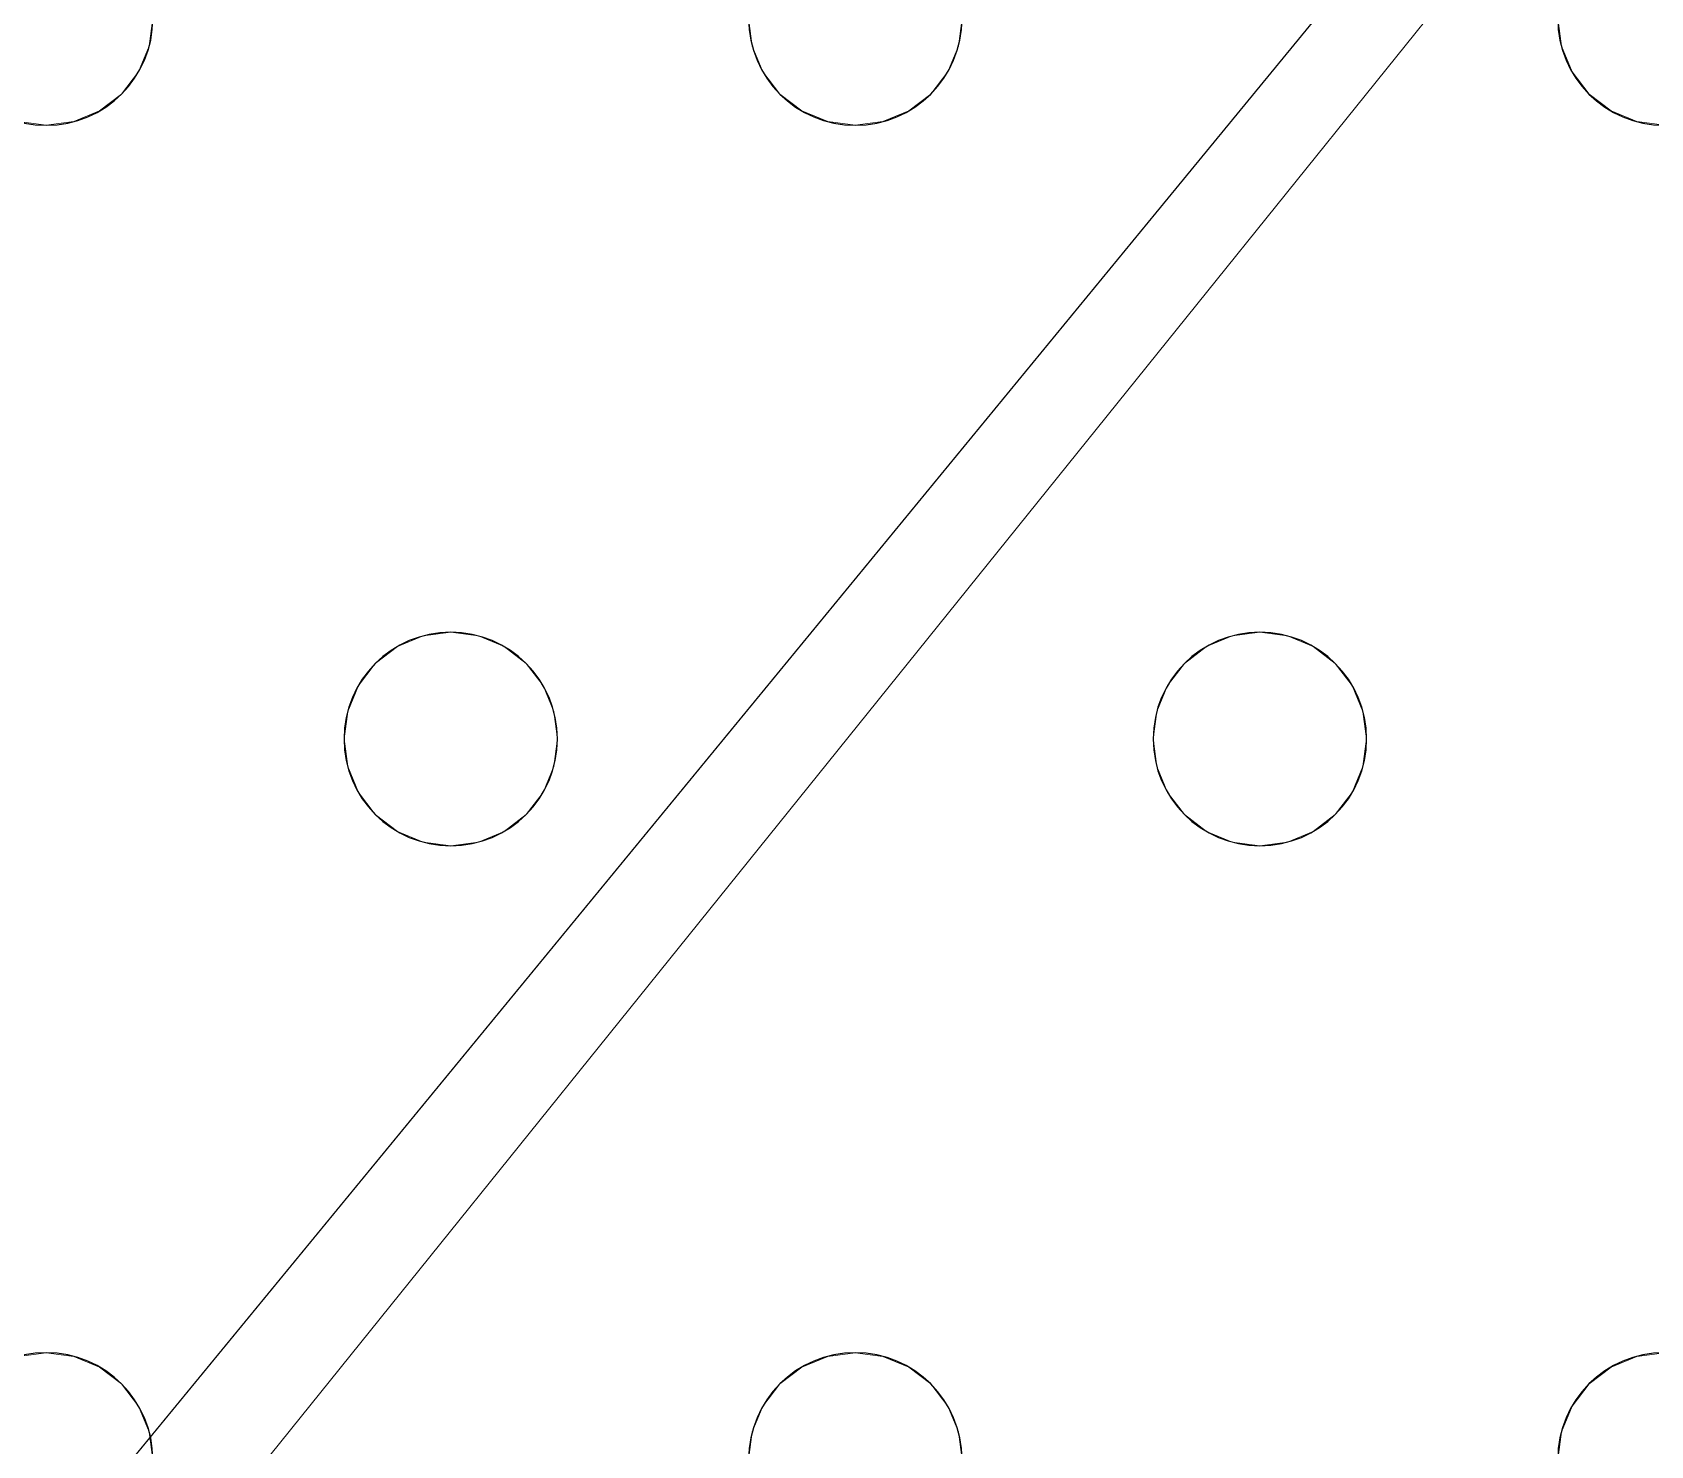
# Model space of a CAD drawing. Header units: millimetres. Extents: x -1 to 1201, y -701 to 1.
# Drawn here: x 938.3 to 998.9, y -313.5 to -260.5 of the extents above; entities that cross this region are included whole.
import ezdxf

# ---------------------------------------------------------------- set-up
doc = ezdxf.new("R2010")
doc.units = ezdxf.units.MM
doc.layers.add('IQ_200_3D', color=1, linetype='Continuous')
doc.layers.add('IQ_204_2D', color=7, linetype='Continuous')

msp = doc.modelspace()

# ---------------------------------------------------------------- linework, layer by layer
at = {"layer": 'IQ_200_3D', "lineweight": 18}
for points, invisible_edges in [([(942.784, -260, 890), (942.648, -261.035, 890), (965.118, -260, 890), (965.254, -258.965, 890)], 10), ([(973.118, -260, 890), (972.981, -261.035, 890), (995.451, -260, 890), (995.587, -258.965, 890)], 10), ([(995.451, -260, 888), (972.981, -261.035, 888), (973.118, -260, 888), (995.587, -258.965, 888)], 5), ([(942.648, -261.035, 890), (942.248, -262, 890), (965.254, -261.035, 890), (965.118, -260, 890)], 10), ([(942.648, -261.035, 888), (942.784, -260, 888), (965.118, -260, 888), (965.254, -261.035, 888)], 10), ([(942.648, -261.035, 890), (942.784, -260, 890), (942.784, -260, 888), (942.648, -261.035, 888)], 8), ([(965.118, -260, 890), (965.254, -261.035, 890), (965.254, -261.035, 888), (965.118, -260, 888)], 2), ([(972.981, -261.035, 890), (972.582, -262, 890), (995.587, -261.035, 890), (995.451, -260, 890)], 10), ([(995.587, -261.035, 888), (972.582, -262, 888), (972.981, -261.035, 888), (995.451, -260, 888)], 5), ([(972.981, -261.035, 890), (973.118, -260, 890), (973.118, -260, 888), (972.981, -261.035, 888)], 8), ([(995.451, -260, 890), (995.587, -261.035, 890), (995.587, -261.035, 888), (995.451, -260, 888)], 2), ([(965.254, -261.035, 890), (942.248, -262, 890), (965.653, -262, 890)], 3), ([(965.653, -262, 888), (953.951, -283, 888), (942.248, -262, 888), (965.254, -261.035, 888)], 7), ([(942.248, -262, 888), (942.648, -261.035, 888), (965.254, -261.035, 888)], 14), ([(942.248, -262, 890), (942.648, -261.035, 890), (942.648, -261.035, 888), (942.248, -262, 888)], 10), ([(965.254, -261.035, 890), (965.653, -262, 890), (965.653, -262, 888), (965.254, -261.035, 888)], 10), ([(995.987, -262, 890), (995.587, -261.035, 890), (972.582, -262, 890), (984.284, -283, 890)], 14), ([(995.987, -262, 888), (984.284, -283, 888), (972.582, -262, 888), (995.587, -261.035, 888)], 7), ([(972.582, -262, 890), (972.981, -261.035, 890), (972.981, -261.035, 888), (972.582, -262, 888)], 10), ([(995.587, -261.035, 890), (995.987, -262, 890), (995.987, -262, 888), (995.587, -261.035, 888)], 10), ([(953.951, -283, 890), (965.653, -262, 890), (942.248, -262, 890), (941.613, -262.828, 890)], 11), ([(953.951, -283, 888), (952.916, -283.136, 888), (941.613, -262.828, 888), (942.248, -262, 888)], 10), ([(941.613, -262.828, 890), (942.248, -262, 890), (942.248, -262, 888), (941.613, -262.828, 888)], 10), ([(966.289, -262.828, 890), (965.653, -262, 890), (953.951, -283, 890), (954.986, -283.136, 890)], 10), ([(966.289, -262.828, 888), (954.986, -283.136, 888), (953.951, -283, 888), (965.653, -262, 888)], 5), ([(965.653, -262, 890), (966.289, -262.828, 890), (966.289, -262.828, 888), (965.653, -262, 888)], 10), ([(984.284, -283, 890), (972.582, -262, 890), (971.946, -262.828, 890)], 13), ([(971.946, -262.828, 888), (972.582, -262, 888), (984.284, -283, 888), (983.249, -283.136, 888)], 10), ([(971.946, -262.828, 890), (972.582, -262, 890), (972.582, -262, 888), (971.946, -262.828, 888)], 10), ([(996.623, -262.828, 890), (995.987, -262, 890), (984.284, -283, 890), (985.32, -283.136, 890)], 10), ([(996.623, -262.828, 888), (984.284, -283, 888), (995.987, -262, 888)], 3), ([(995.987, -262, 890), (996.623, -262.828, 890), (996.623, -262.828, 888), (995.987, -262, 888)], 10), ([(941.613, -262.828, 890), (940.784, -263.464, 890), (952.916, -283.136, 890), (953.951, -283, 890)], 10), ([(952.916, -283.136, 888), (951.951, -283.536, 888), (940.784, -263.464, 888), (941.613, -262.828, 888)], 10), ([(940.784, -263.464, 890), (941.613, -262.828, 890), (941.613, -262.828, 888), (940.784, -263.464, 888)], 10), ([(967.118, -263.464, 890), (966.289, -262.828, 890), (954.986, -283.136, 890), (955.951, -283.536, 890)], 10), ([(954.986, -283.136, 888), (966.289, -262.828, 888), (967.118, -263.464, 888)], 13), ([(966.289, -262.828, 890), (967.118, -263.464, 890), (967.118, -263.464, 888), (966.289, -262.828, 888)], 10), ([(971.946, -262.828, 890), (971.118, -263.464, 890), (983.249, -283.136, 890), (984.284, -283, 890)], 10), ([(971.118, -263.464, 888), (971.946, -262.828, 888), (983.249, -283.136, 888), (982.284, -283.536, 888)], 10), ([(971.118, -263.464, 890), (971.946, -262.828, 890), (971.946, -262.828, 888), (971.118, -263.464, 888)], 10), ([(985.32, -283.136, 888), (984.284, -283, 888), (996.623, -262.828, 888), (997.451, -263.464, 888)], 10), ([(997.451, -263.464, 890), (996.623, -262.828, 890), (985.32, -283.136, 890), (986.284, -283.536, 890)], 10), ([(996.623, -262.828, 890), (997.451, -263.464, 890), (997.451, -263.464, 888), (996.623, -262.828, 888)], 10), ([(926.446, -284.172, 890), (938.784, -264, 890), (937.749, -263.864, 890), (925.618, -283.536, 890)], 5), ([(926.446, -284.172, 888), (925.618, -283.536, 888), (937.749, -263.864, 888), (938.784, -264, 888)], 10), ([(938.784, -264, 888), (937.749, -263.864, 888), (937.749, -263.864, 890), (938.784, -264, 890)], 10), ([(951.122, -284.172, 890), (951.951, -283.536, 890), (939.82, -263.864, 890), (938.784, -264, 890)], 10), ([(939.82, -263.864, 888), (951.951, -283.536, 888), (951.122, -284.172, 888), (938.784, -264, 888)], 5), ([(939.82, -263.864, 888), (938.784, -264, 888), (938.784, -264, 890), (939.82, -263.864, 890)], 10), ([(940.784, -263.464, 890), (939.82, -263.864, 890), (951.951, -283.536, 890), (952.916, -283.136, 890)], 10), ([(939.82, -263.864, 888), (940.784, -263.464, 888), (951.951, -283.536, 888)], 14), ([(939.82, -263.864, 890), (940.784, -263.464, 890), (940.784, -263.464, 888), (939.82, -263.864, 888)], 10), ([(955.951, -283.536, 888), (954.986, -283.136, 888), (967.118, -263.464, 888), (968.082, -263.864, 888)], 10), ([(968.082, -263.864, 890), (967.118, -263.464, 890), (955.951, -283.536, 890), (956.779, -284.172, 890)], 10), ([(968.082, -263.864, 888), (969.118, -264, 888), (956.779, -284.172, 888), (955.951, -283.536, 888)], 10), ([(969.118, -264, 890), (968.082, -263.864, 890), (956.779, -284.172, 890), (957.415, -285, 890)], 10), ([(967.118, -263.464, 890), (968.082, -263.864, 890), (968.082, -263.864, 888), (967.118, -263.464, 888)], 10), ([(969.118, -264, 888), (968.082, -263.864, 888), (968.082, -263.864, 890), (969.118, -264, 890)], 10), ([(981.456, -284.172, 890), (970.153, -263.864, 890), (969.118, -264, 890), (980.82, -285, 890)], 5), ([(981.456, -284.172, 888), (980.82, -285, 888), (969.118, -264, 888), (970.153, -263.864, 888)], 10), ([(970.153, -263.864, 888), (969.118, -264, 888), (969.118, -264, 890), (970.153, -263.864, 890)], 10), ([(971.118, -263.464, 890), (970.153, -263.864, 890), (982.284, -283.536, 890), (983.249, -283.136, 890)], 10), ([(970.153, -263.864, 888), (971.118, -263.464, 888), (982.284, -283.536, 888), (981.456, -284.172, 888)], 10), ([(970.153, -263.864, 890), (971.118, -263.464, 890), (971.118, -263.464, 888), (970.153, -263.864, 888)], 10), ([(981.456, -284.172, 890), (982.284, -283.536, 890), (970.153, -263.864, 890)], 14), ([(986.284, -283.536, 888), (985.32, -283.136, 888), (997.451, -263.464, 888), (998.416, -263.864, 888)], 10), ([(998.416, -263.864, 890), (997.451, -263.464, 890), (986.284, -283.536, 890), (987.113, -284.172, 890)], 10), ([(998.416, -263.864, 888), (999.451, -264, 888), (987.113, -284.172, 888), (986.284, -283.536, 888)], 10), ([(999.451, -264, 890), (998.416, -263.864, 890), (987.113, -284.172, 890), (987.748, -285, 890)], 10), ([(997.451, -263.464, 890), (998.416, -263.864, 890), (998.416, -263.864, 888), (997.451, -263.464, 888)], 10), ([(999.451, -264, 888), (998.416, -263.864, 888), (998.416, -263.864, 890), (999.451, -264, 890)], 10), ([(938.784, -264, 890), (926.446, -284.172, 890), (927.082, -285, 890), (950.487, -285, 890)], 13), ([(926.446, -284.172, 888), (938.784, -264, 888), (927.082, -285, 888)], 3), ([(927.082, -285, 888), (938.784, -264, 888), (950.487, -285, 888), (927.481, -285.965, 888)], 7), ([(938.784, -264, 890), (950.487, -285, 890), (951.122, -284.172, 890)], 13), ([(950.487, -285, 888), (938.784, -264, 888), (951.122, -284.172, 888)], 3), ([(969.118, -264, 888), (980.82, -285, 888), (957.415, -285, 888), (956.779, -284.172, 888)], 11), ([(957.415, -285, 890), (957.815, -285.965, 890), (980.82, -285, 890), (969.118, -264, 890)], 14), ([(987.113, -284.172, 888), (999.451, -264, 888), (987.748, -285, 888)], 3), ([(1011.153, -285, 890), (999.451, -264, 890), (987.748, -285, 890), (988.148, -285.965, 890)], 11), ([(1011.153, -285, 888), (988.148, -285.965, 888), (987.748, -285, 888), (999.451, -264, 888)], 13), ([(952.916, -283.136, 890), (951.951, -283.536, 890), (951.951, -283.536, 888), (952.916, -283.136, 888)], 10), ([(952.916, -283.136, 888), (953.951, -283, 888), (953.951, -283, 890), (952.916, -283.136, 890)], 10), ([(953.951, -283, 888), (954.986, -283.136, 888), (954.986, -283.136, 890), (953.951, -283, 890)], 10), ([(955.951, -283.536, 890), (954.986, -283.136, 890), (954.986, -283.136, 888), (955.951, -283.536, 888)], 10), ([(983.249, -283.136, 890), (982.284, -283.536, 890), (982.284, -283.536, 888), (983.249, -283.136, 888)], 10), ([(983.249, -283.136, 888), (984.284, -283, 888), (984.284, -283, 890), (983.249, -283.136, 890)], 10), ([(984.284, -283, 888), (985.32, -283.136, 888), (985.32, -283.136, 890), (984.284, -283, 890)], 10), ([(986.284, -283.536, 890), (985.32, -283.136, 890), (985.32, -283.136, 888), (986.284, -283.536, 888)], 10), ([(951.951, -283.536, 890), (951.122, -284.172, 890), (951.122, -284.172, 888), (951.951, -283.536, 888)], 10), ([(956.779, -284.172, 890), (955.951, -283.536, 890), (955.951, -283.536, 888), (956.779, -284.172, 888)], 10), ([(982.284, -283.536, 890), (981.456, -284.172, 890), (981.456, -284.172, 888), (982.284, -283.536, 888)], 10), ([(987.113, -284.172, 890), (986.284, -283.536, 890), (986.284, -283.536, 888), (987.113, -284.172, 888)], 10), ([(951.122, -284.172, 890), (950.487, -285, 890), (950.487, -285, 888), (951.122, -284.172, 888)], 10), ([(957.415, -285, 890), (956.779, -284.172, 890), (956.779, -284.172, 888), (957.415, -285, 888)], 10), ([(981.456, -284.172, 890), (980.82, -285, 890), (980.82, -285, 888), (981.456, -284.172, 888)], 10), ([(987.748, -285, 890), (987.113, -284.172, 890), (987.113, -284.172, 888), (987.748, -285, 888)], 10), ([(927.481, -285.965, 890), (950.487, -285, 890), (927.082, -285, 890)], 3), ([(927.481, -285.965, 890), (927.618, -287, 890), (950.087, -285.965, 890), (950.487, -285, 890)], 10), ([(927.481, -285.965, 888), (950.487, -285, 888), (950.087, -285.965, 888)], 13), ([(950.487, -285, 890), (950.087, -285.965, 890), (950.087, -285.965, 888), (950.487, -285, 888)], 10), ([(957.815, -285.965, 888), (957.415, -285, 888), (980.82, -285, 888), (980.421, -285.965, 888)], 10), ([(957.815, -285.965, 890), (957.415, -285, 890), (957.415, -285, 888), (957.815, -285.965, 888)], 10), ([(957.815, -285.965, 890), (957.951, -287, 890), (980.421, -285.965, 890), (980.82, -285, 890)], 10), ([(980.82, -285, 890), (980.421, -285.965, 890), (980.421, -285.965, 888), (980.82, -285, 888)], 10), ([(988.148, -285.965, 890), (987.748, -285, 890), (987.748, -285, 888), (988.148, -285.965, 888)], 10), ([(1011.153, -285, 890), (988.148, -285.965, 890), (1010.754, -285.965, 890)], 3), ([(988.148, -285.965, 888), (1011.153, -285, 888), (1010.754, -285.965, 888), (988.284, -287, 888)], 5), ([(927.618, -287, 890), (927.481, -288.035, 890), (949.951, -287, 890), (950.087, -285.965, 890)], 10), ([(927.618, -287, 888), (927.481, -285.965, 888), (950.087, -285.965, 888), (949.951, -287, 888)], 10), ([(950.087, -285.965, 890), (949.951, -287, 890), (949.951, -287, 888), (950.087, -285.965, 888)], 8), ([(957.951, -287, 888), (957.815, -285.965, 888), (980.421, -285.965, 888), (980.284, -287, 888)], 10), ([(957.951, -287, 890), (957.815, -285.965, 890), (957.815, -285.965, 888), (957.951, -287, 888)], 2), ([(980.421, -285.965, 890), (957.951, -287, 890), (980.284, -287, 890)], 3), ([(980.421, -285.965, 890), (980.284, -287, 890), (980.284, -287, 888), (980.421, -285.965, 888)], 8), ([(1010.754, -285.965, 890), (988.148, -285.965, 890), (988.284, -287, 890), (1010.618, -287, 890)], 5), ([(1010.618, -287, 888), (988.148, -288.035, 888), (988.284, -287, 888), (1010.754, -285.965, 888)], 5), ([(988.284, -287, 890), (988.148, -285.965, 890), (988.148, -285.965, 888), (988.284, -287, 888)], 2), ([(927.481, -288.035, 890), (927.082, -289, 890), (950.087, -288.035, 890), (949.951, -287, 890)], 10), ([(927.481, -288.035, 888), (927.618, -287, 888), (949.951, -287, 888), (950.087, -288.035, 888)], 10), ([(949.951, -287, 890), (950.087, -288.035, 890), (950.087, -288.035, 888), (949.951, -287, 888)], 2), ([(980.284, -287, 890), (957.951, -287, 890), (957.815, -288.035, 890), (980.421, -288.035, 890)], 5), ([(957.815, -288.035, 888), (957.951, -287, 888), (980.284, -287, 888), (980.421, -288.035, 888)], 10), ([(957.815, -288.035, 890), (957.951, -287, 890), (957.951, -287, 888), (957.815, -288.035, 888)], 8), ([(980.284, -287, 890), (980.421, -288.035, 890), (980.421, -288.035, 888), (980.284, -287, 888)], 2), ([(1010.754, -288.035, 888), (987.748, -289, 888), (988.148, -288.035, 888), (1010.618, -287, 888)], 5), ([(988.148, -288.035, 890), (1010.754, -288.035, 890), (1010.618, -287, 890), (988.284, -287, 890)], 5), ([(988.148, -288.035, 890), (988.284, -287, 890), (988.284, -287, 888), (988.148, -288.035, 888)], 8), ([(950.487, -289, 890), (950.087, -288.035, 890), (927.082, -289, 890), (938.784, -310, 890)], 14), ([(927.082, -289, 888), (927.481, -288.035, 888), (950.087, -288.035, 888), (950.487, -289, 888)], 10), ([(950.087, -288.035, 890), (950.487, -289, 890), (950.487, -289, 888), (950.087, -288.035, 888)], 10), ([(980.421, -288.035, 890), (957.815, -288.035, 890), (957.415, -289, 890)], 13), ([(957.415, -289, 890), (969.118, -310, 890), (980.82, -289, 890), (980.421, -288.035, 890)], 11), ([(957.415, -289, 888), (957.815, -288.035, 888), (980.421, -288.035, 888), (980.82, -289, 888)], 10), ([(957.415, -289, 890), (957.815, -288.035, 890), (957.815, -288.035, 888), (957.415, -289, 888)], 10), ([(980.421, -288.035, 890), (980.82, -289, 890), (980.82, -289, 888), (980.421, -288.035, 888)], 10), ([(1010.754, -288.035, 890), (988.148, -288.035, 890), (987.748, -289, 890), (1011.153, -289, 890)], 5), ([(987.748, -289, 888), (1010.754, -288.035, 888), (1011.153, -289, 888), (999.451, -310, 888)], 13), ([(987.748, -289, 890), (988.148, -288.035, 890), (988.148, -288.035, 888), (987.748, -289, 888)], 10), ([(938.784, -310, 890), (927.082, -289, 890), (926.446, -289.828, 890), (937.749, -310.136, 890)], 5), ([(938.784, -310, 888), (937.749, -310.136, 888), (926.446, -289.828, 888), (927.082, -289, 888)], 10), ([(927.082, -289, 888), (950.487, -289, 888), (938.784, -310, 888)], 15), ([(938.784, -310, 890), (939.82, -310.136, 890), (951.122, -289.828, 890), (950.487, -289, 890)], 10), ([(938.784, -310, 888), (950.487, -289, 888), (951.122, -289.828, 888), (939.82, -310.136, 888)], 5), ([(950.487, -289, 890), (951.122, -289.828, 890), (951.122, -289.828, 888), (950.487, -289, 888)], 10), ([(969.118, -310, 890), (957.415, -289, 890), (956.779, -289.828, 890), (968.082, -310.136, 890)], 5), ([(969.118, -310, 888), (956.779, -289.828, 888), (957.415, -289, 888), (980.82, -289, 888)], 13), ([(956.779, -289.828, 890), (957.415, -289, 890), (957.415, -289, 888), (956.779, -289.828, 888)], 10), ([(980.82, -289, 890), (969.118, -310, 890), (981.456, -289.828, 890)], 3), ([(969.118, -310, 888), (980.82, -289, 888), (981.456, -289.828, 888)], 13), ([(980.82, -289, 890), (981.456, -289.828, 890), (981.456, -289.828, 888), (980.82, -289, 888)], 10), ([(999.451, -310, 890), (1011.153, -289, 890), (987.748, -289, 890), (987.113, -289.828, 890)], 11), ([(999.451, -310, 888), (998.416, -310.136, 888), (987.113, -289.828, 888), (987.748, -289, 888)], 10), ([(987.113, -289.828, 890), (987.748, -289, 890), (987.748, -289, 888), (987.113, -289.828, 888)], 10), ([(951.951, -290.464, 890), (951.122, -289.828, 890), (939.82, -310.136, 890), (940.784, -310.536, 890)], 10), ([(951.951, -290.464, 888), (940.784, -310.536, 888), (939.82, -310.136, 888), (951.122, -289.828, 888)], 5), ([(951.122, -289.828, 890), (951.951, -290.464, 890), (951.951, -290.464, 888), (951.122, -289.828, 888)], 10), ([(955.951, -290.464, 890), (968.082, -310.136, 890), (956.779, -289.828, 890)], 3), ([(956.779, -289.828, 888), (969.118, -310, 888), (968.082, -310.136, 888), (955.951, -290.464, 888)], 5), ([(955.951, -290.464, 890), (956.779, -289.828, 890), (956.779, -289.828, 888), (955.951, -290.464, 888)], 10), ([(981.456, -289.828, 890), (969.118, -310, 890), (970.153, -310.136, 890), (982.284, -290.464, 890)], 5), ([(970.153, -310.136, 888), (969.118, -310, 888), (981.456, -289.828, 888), (982.284, -290.464, 888)], 10), ([(981.456, -289.828, 890), (982.284, -290.464, 890), (982.284, -290.464, 888), (981.456, -289.828, 888)], 10), ([(998.416, -310.136, 890), (999.451, -310, 890), (987.113, -289.828, 890), (986.284, -290.464, 890)], 10), ([(998.416, -310.136, 888), (997.451, -310.536, 888), (986.284, -290.464, 888), (987.113, -289.828, 888)], 10), ([(986.284, -290.464, 890), (987.113, -289.828, 890), (987.113, -289.828, 888), (986.284, -290.464, 888)], 10), ([(940.784, -310.536, 890), (941.613, -311.172, 890), (952.916, -290.864, 890), (951.951, -290.464, 890)], 10), ([(940.784, -310.536, 888), (951.951, -290.464, 888), (952.916, -290.864, 888)], 13), ([(951.951, -290.464, 890), (952.916, -290.864, 890), (952.916, -290.864, 888), (951.951, -290.464, 888)], 10), ([(955.951, -290.464, 890), (954.986, -290.864, 890), (967.118, -310.536, 890), (968.082, -310.136, 890)], 10), ([(955.951, -290.464, 888), (968.082, -310.136, 888), (967.118, -310.536, 888), (954.986, -290.864, 888)], 5), ([(954.986, -290.864, 890), (955.951, -290.464, 890), (955.951, -290.464, 888), (954.986, -290.864, 888)], 10), ([(970.153, -310.136, 890), (971.118, -310.536, 890), (982.284, -290.464, 890)], 14), ([(971.118, -310.536, 888), (970.153, -310.136, 888), (982.284, -290.464, 888), (983.249, -290.864, 888)], 10), ([(971.118, -310.536, 890), (971.946, -311.172, 890), (983.249, -290.864, 890), (982.284, -290.464, 890)], 10), ([(982.284, -290.464, 890), (983.249, -290.864, 890), (983.249, -290.864, 888), (982.284, -290.464, 888)], 10), ([(986.284, -290.464, 890), (985.32, -290.864, 890), (997.451, -310.536, 890), (998.416, -310.136, 890)], 10), ([(997.451, -310.536, 888), (985.32, -290.864, 888), (986.284, -290.464, 888)], 13), ([(985.32, -290.864, 890), (986.284, -290.464, 890), (986.284, -290.464, 888), (985.32, -290.864, 888)], 10), ([(941.613, -311.172, 888), (940.784, -310.536, 888), (952.916, -290.864, 888), (953.951, -291, 888)], 10), ([(941.613, -311.172, 890), (942.248, -312, 890), (953.951, -291, 890), (952.916, -290.864, 890)], 10), ([(953.951, -291, 888), (942.248, -312, 888), (941.613, -311.172, 888)], 13), ([(965.653, -312, 890), (953.951, -291, 890), (942.248, -312, 890), (942.648, -312.965, 890)], 11), ([(953.951, -291, 888), (966.289, -311.172, 888), (965.653, -312, 888), (942.248, -312, 888)], 13), ([(953.951, -291, 888), (952.916, -290.864, 888), (952.916, -290.864, 890), (953.951, -291, 890)], 10), ([(966.289, -311.172, 890), (954.986, -290.864, 890), (953.951, -291, 890), (965.653, -312, 890)], 5), ([(954.986, -290.864, 888), (967.118, -310.536, 888), (966.289, -311.172, 888), (953.951, -291, 888)], 5), ([(954.986, -290.864, 888), (953.951, -291, 888), (953.951, -291, 890), (954.986, -290.864, 890)], 10), ([(967.118, -310.536, 890), (954.986, -290.864, 890), (966.289, -311.172, 890)], 3), ([(971.946, -311.172, 888), (971.118, -310.536, 888), (983.249, -290.864, 888), (984.284, -291, 888)], 10), ([(971.946, -311.172, 890), (972.582, -312, 890), (984.284, -291, 890), (983.249, -290.864, 890)], 10), ([(972.582, -312, 888), (971.946, -311.172, 888), (984.284, -291, 888), (995.987, -312, 888)], 14), ([(995.987, -312, 890), (984.284, -291, 890), (972.582, -312, 890), (972.981, -312.965, 890)], 11), ([(984.284, -291, 888), (983.249, -290.864, 888), (983.249, -290.864, 890), (984.284, -291, 890)], 10), ([(996.623, -311.172, 890), (985.32, -290.864, 890), (984.284, -291, 890), (995.987, -312, 890)], 5), ([(985.32, -290.864, 888), (997.451, -310.536, 888), (996.623, -311.172, 888), (984.284, -291, 888)], 5), ([(985.32, -290.864, 888), (984.284, -291, 888), (984.284, -291, 890), (985.32, -290.864, 890)], 10), ([(996.623, -311.172, 888), (995.987, -312, 888), (984.284, -291, 888)], 14), ([(997.451, -310.536, 890), (985.32, -290.864, 890), (996.623, -311.172, 890)], 3), ([(937.749, -310.136, 888), (938.784, -310, 888), (938.784, -310, 890), (937.749, -310.136, 890)], 10), ([(938.784, -310, 888), (939.82, -310.136, 888), (939.82, -310.136, 890), (938.784, -310, 890)], 10), ([(968.082, -310.136, 888), (969.118, -310, 888), (969.118, -310, 890), (968.082, -310.136, 890)], 10), ([(969.118, -310, 888), (970.153, -310.136, 888), (970.153, -310.136, 890), (969.118, -310, 890)], 10), ([(998.416, -310.136, 888), (999.451, -310, 888), (999.451, -310, 890), (998.416, -310.136, 890)], 10), ([(940.784, -310.536, 890), (939.82, -310.136, 890), (939.82, -310.136, 888), (940.784, -310.536, 888)], 10), ([(941.613, -311.172, 890), (940.784, -310.536, 890), (940.784, -310.536, 888), (941.613, -311.172, 888)], 10), ([(967.118, -310.536, 890), (966.289, -311.172, 890), (966.289, -311.172, 888), (967.118, -310.536, 888)], 10), ([(968.082, -310.136, 890), (967.118, -310.536, 890), (967.118, -310.536, 888), (968.082, -310.136, 888)], 10), ([(971.118, -310.536, 890), (970.153, -310.136, 890), (970.153, -310.136, 888), (971.118, -310.536, 888)], 10), ([(971.946, -311.172, 890), (971.118, -310.536, 890), (971.118, -310.536, 888), (971.946, -311.172, 888)], 10), ([(997.451, -310.536, 890), (996.623, -311.172, 890), (996.623, -311.172, 888), (997.451, -310.536, 888)], 10), ([(998.416, -310.136, 890), (997.451, -310.536, 890), (997.451, -310.536, 888), (998.416, -310.136, 888)], 10), ([(942.248, -312, 890), (941.613, -311.172, 890), (941.613, -311.172, 888), (942.248, -312, 888)], 10), ([(966.289, -311.172, 890), (965.653, -312, 890), (965.653, -312, 888), (966.289, -311.172, 888)], 10), ([(972.582, -312, 890), (971.946, -311.172, 890), (971.946, -311.172, 888), (972.582, -312, 888)], 10), ([(996.623, -311.172, 890), (995.987, -312, 890), (995.987, -312, 888), (996.623, -311.172, 888)], 10), ([(942.248, -312, 888), (965.653, -312, 888), (942.648, -312.965, 888)], 3), ([(942.648, -312.965, 890), (942.248, -312, 890), (942.248, -312, 888), (942.648, -312.965, 888)], 10), ([(942.648, -312.965, 890), (965.254, -312.965, 890), (965.653, -312, 890)], 13), ([(965.254, -312.965, 888), (942.784, -314, 888), (942.648, -312.965, 888), (965.653, -312, 888)], 5), ([(965.653, -312, 890), (965.254, -312.965, 890), (965.254, -312.965, 888), (965.653, -312, 888)], 10), ([(972.582, -312, 888), (995.987, -312, 888), (972.981, -312.965, 888)], 3), ([(972.981, -312.965, 890), (972.582, -312, 890), (972.582, -312, 888), (972.981, -312.965, 888)], 10), ([(972.981, -312.965, 890), (973.118, -314, 890), (995.587, -312.965, 890), (995.987, -312, 890)], 10), ([(972.981, -312.965, 888), (995.987, -312, 888), (995.587, -312.965, 888), (973.118, -314, 888)], 5), ([(995.987, -312, 890), (995.587, -312.965, 890), (995.587, -312.965, 888), (995.987, -312, 888)], 10), ([(942.784, -314, 890), (965.118, -314, 890), (965.254, -312.965, 890), (942.648, -312.965, 890)], 5), ([(965.118, -314, 888), (942.648, -315.035, 888), (942.784, -314, 888), (965.254, -312.965, 888)], 5), ([(942.784, -314, 890), (942.648, -312.965, 890), (942.648, -312.965, 888), (942.784, -314, 888)], 2), ([(965.254, -312.965, 890), (965.118, -314, 890), (965.118, -314, 888), (965.254, -312.965, 888)], 8), ([(973.118, -314, 890), (972.981, -315.035, 890), (995.451, -314, 890), (995.587, -312.965, 890)], 10), ([(995.451, -314, 888), (972.981, -315.035, 888), (973.118, -314, 888), (995.587, -312.965, 888)], 5), ([(973.118, -314, 890), (972.981, -312.965, 890), (972.981, -312.965, 888), (973.118, -314, 888)], 2), ([(995.587, -312.965, 890), (995.451, -314, 890), (995.451, -314, 888), (995.587, -312.965, 888)], 8)]:
    msp.add_3dface(points, dxfattribs=dict(at, invisible_edges=invisible_edges))
at = {"layer": 'IQ_204_2D'}
for centre, start, end in [((938.784, -260), 180, 360), ((969.118, -260), 180, 0), ((999.451, -260), 180, 360), ((953.951, -287), 0, 180), ((984.284, -287), 360, 180), ((953.951, -287), 180, 360), ((984.284, -287), 180, 360), ((938.784, -314), 360, 180), ((969.118, -314), 0, 180), ((999.451, -314), 360, 180)]:
    msp.add_arc(centre, 4, start, end, dxfattribs=at)

# ---------------------------------------------------------------- meshes
at = {"layer": 'IQ_200_3D', "lineweight": 18}
mesh = msp.add_polyface(dxfattribs=at)
corners = [(1200, 0, 850), (1200, -700, 850), (0, -700, 850), (0, 0, 850), (810.5, -594, 850), (811.556, -602.023, 850), (814.653, -609.5, 850), (819.58, -615.92, 850), (826, -620.847, 850), (833.477, -623.944, 850), (841.5, -625, 850), (1059.5, -625, 850), (1067.523, -623.944, 850), (1075, -620.847, 850), (1081.42, -615.92, 850), (1086.347, -609.5, 850), (1089.444, -602.023, 850), (1090.5, -594, 850), (1090.5, -476, 850), (1089.444, -467.977, 850), (1086.347, -460.5, 850), (1081.42, -454.08, 850), (1075, -449.153, 850), (1067.523, -446.056, 850), (1059.5, -445, 850), (841.5, -445, 850), (833.477, -446.056, 850), (826, -449.153, 850), (819.58, -454.08, 850), (814.653, -460.5, 850), (811.556, -467.977, 850), (810.5, -476, 850)]
mesh.append_faces([[corners[k] for k in face] for face in [(29, 3, 28), (6, 2, 5), (4, 2, 31), (23, 0, 22), (13, 1, 12), (15, 1, 14), (11, 1, 10)]], dxfattribs={"vtx0": -1, "vtx1": -1})
mesh.append_faces([[corners[k] for k in face] for face in [(3, 29, 30, 2), (2, 30, 31), (0, 25, 26), (2, 6, 7), (2, 9, 10, 1), (0, 20, 21), (1, 18, 19), (1, 15, 16)]], dxfattribs={"vtx0": -1, "vtx2": -1})
mesh.append_faces([[corners[k] for k in face] for face in [(27, 28, 3), (4, 5, 2), (7, 8, 2), (8, 9, 2), (23, 24, 0), (21, 22, 0), (24, 25, 0), (13, 14, 1), (11, 12, 1), (16, 17, 1), (17, 18, 1)]], dxfattribs={"vtx1": -1, "vtx2": -1})
mesh.append_faces([[corners[k] for k in face] for face in [(26, 27, 3, 0), (19, 20, 0, 1)]], dxfattribs={"vtx1": -1, "vtx3": -1})
mesh = msp.add_polyface(dxfattribs=at)
corners = [(1200, -700, 900), (1200, -23, 900), (0, -23, 900), (0, -700, 900), (90, -35.113, 900), (1110, -35.113, 900), (1129.382, -37.665, 900), (1147.443, -45.146, 900), (1162.953, -57.047, 900), (1174.854, -72.557, 900), (1182.335, -90.618, 900), (1184.887, -110, 900), (1184.887, -610, 900), (1182.335, -629.382, 900), (1174.854, -647.443, 900), (1162.953, -662.953, 900), (1147.443, -674.854, 900), (1129.382, -682.335, 900), (1110, -684.887, 900), (90, -684.887, 900), (70.618, -682.335, 900), (52.557, -674.854, 900), (37.047, -662.953, 900), (25.146, -647.443, 900), (17.665, -629.382, 900), (15.113, -610, 900), (15.113, -110, 900), (17.665, -90.618, 900), (25.146, -72.557, 900), (37.047, -57.047, 900), (52.557, -45.146, 900), (70.618, -37.665, 900)]
mesh.append_faces([[corners[k] for k in face] for face in [(9, 1, 8), (14, 0, 13), (31, 2, 30), (28, 2, 27), (21, 3, 20), (23, 3, 22)]], dxfattribs={"vtx0": -1, "vtx1": -1})
mesh.append_faces([[corners[k] for k in face] for face in [(1, 9, 10), (1, 11, 12, 0), (0, 14, 15), (0, 18, 19, 3), (2, 28, 29), (3, 23, 24)]], dxfattribs={"vtx0": -1, "vtx2": -1})
mesh.append_faces([[corners[k] for k in face] for face in [(10, 11, 1), (5, 6, 1), (7, 8, 1), (6, 7, 1), (12, 13, 0), (15, 16, 0), (17, 18, 0), (16, 17, 0), (31, 4, 2), (29, 30, 2), (26, 27, 2), (21, 22, 3), (19, 20, 3), (24, 25, 3)]], dxfattribs={"vtx1": -1, "vtx2": -1})
mesh.append_faces([[corners[k] for k in face] for face in [(4, 5, 1, 2), (25, 26, 2, 3)]], dxfattribs={"vtx1": -1, "vtx3": -1})
mesh = msp.add_polyface(dxfattribs=at)
corners = [(1110, -48.392, 890), (90, -48.392, 890), (66.424, -53.082, 890), (46.437, -66.437, 890), (33.082, -86.424, 890), (28.392, -110, 890), (28.392, -610, 890), (33.082, -633.576, 890), (46.437, -653.563, 890), (66.424, -666.918, 890), (90, -671.608, 890), (1110, -671.608, 890), (1133.576, -666.918, 890), (1153.563, -653.563, 890), (1166.918, -633.576, 890), (1171.608, -610, 890), (1171.608, -110, 890), (1166.918, -86.424, 890), (1153.563, -66.437, 890), (1133.576, -53.082, 890), (122.5, -418.034, 890), (1077.5, -418.034, 890), (1089.656, -419.634, 890), (1100.983, -424.326, 890), (1110.71, -431.79, 890), (1118.174, -441.517, 890), (1122.866, -452.844, 890), (1124.466, -465, 890), (1124.466, -605, 890), (1122.866, -617.156, 890), (1118.174, -628.483, 890), (1110.71, -638.21, 890), (1100.983, -645.674, 890), (1089.656, -650.366, 890), (1077.5, -651.966, 890), (122.5, -651.966, 890), (110.344, -650.366, 890), (99.017, -645.674, 890), (89.29, -638.21, 890), (81.826, -628.483, 890), (77.134, -617.156, 890), (75.534, -605, 890), (75.534, -465, 890), (77.134, -452.844, 890), (81.826, -441.517, 890), (89.29, -431.79, 890), (99.017, -424.326, 890), (110.344, -419.634, 890), (122.5, -68.034, 890), (1077.5, -68.034, 890), (1089.656, -69.634, 890), (1100.983, -74.326, 890), (1110.71, -81.79, 890), (1118.174, -91.517, 890), (1122.866, -102.844, 890), (1124.466, -115, 890), (1124.466, -351, 890), (1122.866, -363.156, 890), (1118.174, -374.483, 890), (1110.71, -384.21, 890), (1100.983, -391.674, 890), (1089.656, -396.366, 890), (1077.5, -397.966, 890), (122.5, -397.966, 890), (110.344, -396.366, 890), (99.017, -391.674, 890), (89.29, -384.21, 890), (81.826, -374.483, 890), (77.134, -363.156, 890), (75.534, -351, 890), (75.534, -115, 890), (77.134, -102.844, 890), (81.826, -91.517, 890), (89.29, -81.79, 890), (99.017, -74.326, 890), (110.344, -69.634, 890)]
mesh.append_faces([[corners[k] for k in face] for face in [(65, 47, 64), (75, 1, 74), (71, 5, 70), (73, 2, 72)]], dxfattribs={"vtx0": -1, "vtx1": -1})
mesh.append_faces([[corners[k] for k in face] for face in [(15, 28, 29, 14), (11, 32, 33), (16, 55, 56, 15), (54, 17, 18, 53), (53, 18, 19, 52), (52, 19, 0, 51), (0, 50, 51), (10, 37, 38, 9), (64, 47, 20, 63), (8, 39, 40, 7), (39, 8, 9, 38), (69, 42, 43), (3, 71, 72, 2)]], dxfattribs={"vtx0": -1, "vtx2": -1})
mesh.append_faces([[corners[k] for k in face] for face in [(6, 41, 42, 69)]], dxfattribs={"vtx0": -1, "vtx2": -1, "vtx3": -1})
mesh.append_faces([[corners[k] for k in face] for face in [(11, 33, 34, 35), (1, 75, 48, 49), (71, 3, 4, 5)]], dxfattribs={"vtx0": -1, "vtx3": -1})
mesh.append_faces([[corners[k] for k in face] for face in [(36, 37, 10)]], dxfattribs={"vtx1": -1, "vtx2": -1})
mesh.append_faces([[corners[k] for k in face] for face in [(27, 28, 15, 56)]], dxfattribs={"vtx1": -1, "vtx2": -1, "vtx3": -1})
mesh.append_faces([[corners[k] for k in face] for face in [(13, 14, 29, 30), (12, 13, 30, 31), (26, 27, 56, 57), (31, 32, 11, 12), (24, 25, 58, 59), (21, 22, 61, 62), (22, 23, 60, 61), (23, 24, 59, 60), (25, 26, 57, 58), (54, 55, 16, 17), (49, 50, 0, 1), (20, 21, 62, 63), (35, 36, 10, 11), (45, 46, 66, 67), (46, 47, 65, 66), (6, 7, 40, 41), (43, 44, 68, 69), (44, 45, 67, 68), (73, 74, 1, 2), (69, 70, 5, 6)]], dxfattribs={"vtx1": -1, "vtx3": -1})
mesh = msp.add_polyface(dxfattribs=at)
corners = [(122.5, -68.034, 860), (110.344, -69.634, 860), (99.017, -74.326, 860), (89.29, -81.79, 860), (81.826, -91.517, 860), (77.134, -102.844, 860), (75.534, -115, 860), (75.534, -351, 860), (77.134, -363.156, 860), (81.826, -374.483, 860), (89.29, -384.21, 860), (99.017, -391.674, 860), (110.344, -396.366, 860), (122.5, -397.966, 860), (1077.5, -397.966, 860), (1089.656, -396.366, 860), (1100.983, -391.674, 860), (1110.71, -384.21, 860), (1118.174, -374.483, 860), (1122.866, -363.156, 860), (1124.466, -351, 860), (1124.466, -115, 860), (1122.866, -102.844, 860), (1118.174, -91.517, 860), (1110.71, -81.79, 860), (1100.983, -74.326, 860), (1089.656, -69.634, 860), (1077.5, -68.034, 860), (640.451, -68.034, 860), (640.451, -105, 860), (639.258, -114.059, 860), (635.762, -122.5, 860), (630.2, -129.749, 860), (622.951, -135.311, 860), (614.51, -138.807, 860), (605.451, -140, 860), (594.549, -140, 860), (585.49, -138.807, 860), (577.049, -135.311, 860), (569.8, -129.749, 860), (564.238, -122.5, 860), (560.742, -114.059, 860), (559.549, -105, 860), (559.549, -68.034, 860), (600, -115, 860), (603.882, -114.489, 860), (607.5, -112.99, 860), (610.607, -110.607, 860), (612.99, -107.5, 860), (614.489, -103.882, 860), (615, -100, 860), (614.489, -96.118, 860), (612.99, -92.5, 860), (610.607, -89.393, 860), (607.5, -87.01, 860), (603.882, -85.511, 860), (600, -85, 860), (596.118, -85.511, 860), (592.5, -87.01, 860), (589.393, -89.393, 860), (587.01, -92.5, 860), (585.511, -96.118, 860), (585, -100, 860), (585.511, -103.882, 860), (587.01, -107.5, 860), (589.393, -110.607, 860), (592.5, -112.99, 860), (596.118, -114.489, 860)]
mesh.append_faces([[corners[k] for k in face] for face in [(0, 42, 43), (29, 27, 28), (65, 62, 63, 64), (48, 46, 47), (50, 48, 49)]], dxfattribs={"vtx0": -1})
mesh.append_faces([[corners[k] for k in face] for face in [(35, 14, 34)]], dxfattribs={"vtx0": -1, "vtx1": -1})
mesh.append_faces([[corners[k] for k in face] for face in [(62, 65, 45, 52)]], dxfattribs={"vtx0": -1, "vtx1": -1, "vtx2": -1, "vtx3": -1})
mesh.append_faces([[corners[k] for k in face] for face in [(13, 6, 7, 12), (14, 35, 36), (27, 29, 30), (65, 44, 45)]], dxfattribs={"vtx0": -1, "vtx2": -1})
mesh.append_faces([[corners[k] for k in face] for face in [(13, 39, 40, 0), (21, 26, 27, 14), (50, 45, 46, 48)]], dxfattribs={"vtx0": -1, "vtx2": -1, "vtx3": -1})
mesh.append_faces([[corners[k] for k in face] for face in [(7, 10, 11, 12), (20, 15, 16, 17)]], dxfattribs={"vtx0": -1, "vtx3": -1})
mesh.append_faces([[corners[k] for k in face] for face in [(38, 39, 13), (37, 38, 13), (2, 3, 6, 1), (41, 42, 0), (40, 41, 0), (33, 34, 14), (32, 33, 14), (30, 31, 27), (25, 26, 21, 24), (55, 56, 52)]], dxfattribs={"vtx1": -1, "vtx2": -1})
mesh.append_faces([[corners[k] for k in face] for face in [(0, 1, 6, 13), (31, 32, 14, 27), (61, 62, 52, 56)]], dxfattribs={"vtx1": -1, "vtx2": -1, "vtx3": -1})
mesh.append_faces([[corners[k] for k in face] for face in [(13, 14, 36, 37), (14, 15, 20, 21)]], dxfattribs={"vtx1": -1, "vtx3": -1})
mesh.append_faces([[corners[k] for k in face] for face in [(4, 5, 6, 3), (18, 19, 20, 17), (57, 58, 59, 56)]], dxfattribs={"vtx2": -1})
mesh.append_faces([[corners[k] for k in face] for face in [(59, 60, 61, 56), (50, 51, 52, 45)]], dxfattribs={"vtx2": -1, "vtx3": -1})
mesh.append_faces([[corners[k] for k in face] for face in [(7, 8, 9, 10), (21, 22, 23, 24), (65, 66, 67, 44), (52, 53, 54, 55)]], dxfattribs={"vtx3": -1})

doc.saveas('drawing.dxf')
